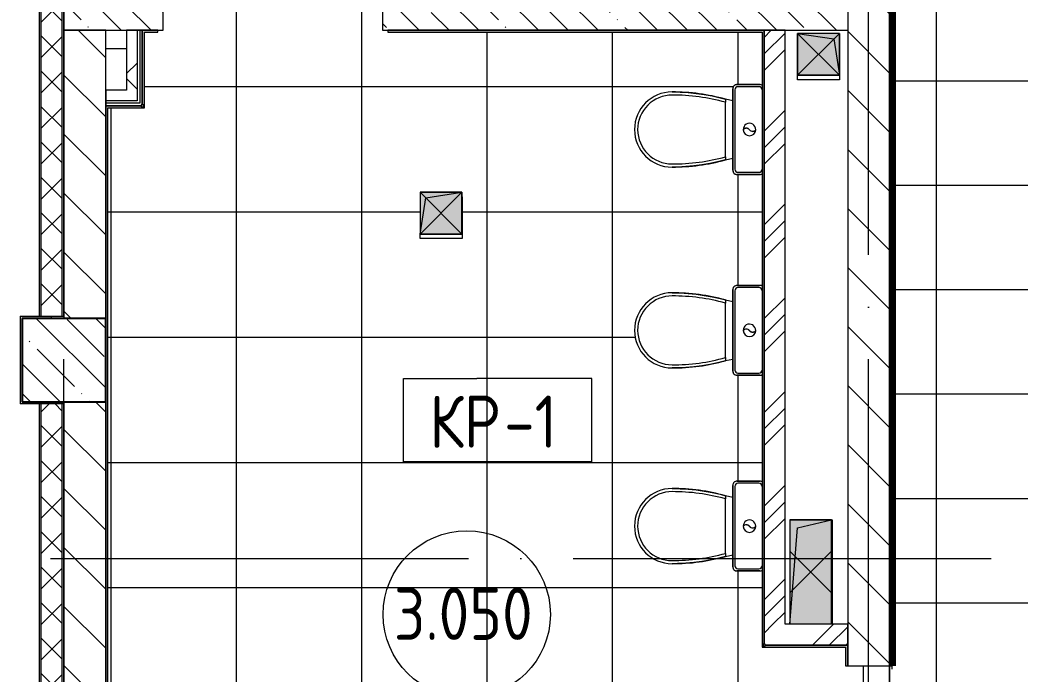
# Model space of a CAD drawing. Header units: millimetres. Extents: x 97 to 215964, y -4577 to 60645.
# Drawn here: x 195088 to 199877, y 39422 to 42554 of the extents above; entities that cross this region are included whole.
import ezdxf

# ---------------------------------------------------------------- set-up
doc = ezdxf.new("R2010")
doc.units = ezdxf.units.MM
doc.linetypes.add('ADSK_Линия сетки', pattern=[2500, 2000, -250, 0, -250])
for name, color, linetype, lineweight in [('A-AREA-____-IDEN', 2, 'Continuous', 20), ('A-DETL-GENF-OTLN', 92, 'Continuous', 9), ('A-FLOR-____-IDEN', 11, 'Continuous', 20), ('A-FLOR-____-OTLN', 192, 'Continuous', 9), ('A-FLOR-____-PATT', 8, 'Continuous', 9), ('A-GENM-____-OTLN', 13, 'Continuous', 9), ('A-WALL-____-MCUT', 113, 'Continuous', 9), ('A-WALL-____-PATT', 111, 'Continuous', 9), ('A-WALL-FNSH-MCUT', 113, 'Continuous', 9), ('I-WALL-____-OTLN', 2, 'Continuous', 9), ('P-SANR-FIXT-OTLN', 6, 'Continuous', 9), ('S-COLS-____-MCUT', 52, 'Continuous', 9), ('S-COLS-____-OTLN', 52, 'Continuous', 9), ('S-GRID-____-OTLN', 1, 'Continuous', 9)]:
    doc.layers.add(name, color=color, linetype=linetype, lineweight=lineweight)
doc.styles.add('GOST Common', font='GOST_Common.ttf', dxfattribs={"width": 0.9, "height": 250})
pattern_1 = [(45, (0, 0), (-224.5064, 224.5064), []), (45, (79.38, 0), (0, 449.0128), []), (45, (-79.38, 0), (0, 449.0128), [])]
pattern_2 = [(135, (0, 0), (-141.42136, -141.42136), [])]
pattern_3 = [(135, (58797.89, 0), (-84.85281, -84.85281), []), (225, (58797.89, 0), (84.85281, -84.85281), [])]

# ---------------------------------------------------------------- blocks, each defined once
blk = doc.blocks.new('BSC_Колонна _Прямоугольная - 400x400-V104-О_АИ_ПП_8_400_Целиком')
at = {"layer": 'S-COLS-____-OTLN', "lineweight": 5}
h = blk.add_hatch(dxfattribs=at)
h.set_pattern_fill('FP_115', color=256, style=0, pattern_type=2)
h.set_pattern_definition([(135, (-136499.98, -40925), (-142.56192, -142.56192), []), (135, (-136357.42, -40925), (-142.56192, -142.56192), [252.016, -50.403, 3.353, -47.05])])
h.paths.add_polyline_path([(-200, -200), (200, -200), (200, 200), (-200, 200)])
at = {"layer": 'S-COLS-____-MCUT', "color": 130, "lineweight": 25}
for p, q in [((200, 200), (-200, 200)), ((-200, 200), (-200, -200)), ((200, -200), (200, 200)), ((-200, -200), (200, -200))]:
    blk.add_line(p, q, dxfattribs=at)
blk = doc.blocks.new('0083_СОШ675_АР_R22_rvt-1-О_АИ_ПП_8_400_Целиком')
at = {"layer": 'A-WALL-____-PATT', "lineweight": 5}
h = blk.add_hatch(dxfattribs=at)
h.set_pattern_fill('FP_10', color=10, style=0, pattern_type=2)
h.set_pattern_definition(pattern_2)
h.paths.add_polyline_path([(140250, 37555.2), (140450, 37555.2), (140450, 38360), (140250, 38360), (140250, 38229.1)])
h.paths.add_polyline_path([(140450, 39460), (140450, 44435), (140250, 44435), (140250, 39460), (140346.9, 39460)])
h.paths.add_polyline_path([(140250, 45105), (140450, 45105), (140450, 45325), (140250, 45325)])
h = blk.add_hatch(dxfattribs=at)
h.set_pattern_fill('FP_8', color=10, style=0, pattern_type=2)
h.set_pattern_definition([(135, (0, 0), (-142.5612, -142.5612), []), (135, (142.56, 0), (-142.5612, -142.5612), [252.016, -50.403, 3.353, -47.05])])
h.paths.add_polyline_path([(140032.4, 42505), (140252, 42505), (140252, 42705), (138025, 42705), (138025, 42505), (139718, 42505)])
h.paths.add_polyline_path([(136573.6, 42505), (136975, 42505), (136975, 42705), (136500, 42705), (136500, 42505)])
h = blk.add_hatch(dxfattribs=at)
h.set_pattern_fill('FP_10', color=10, style=0, pattern_type=2)
h.set_pattern_definition(pattern_2)
h.paths.add_polyline_path([(136700, 37755.2), (136700, 40725), (136500, 40725), (136500, 37755.2), (136573.6, 37755.2)])
h.paths.add_polyline_path([(136700, 41125), (136700, 41125), (136700, 42505), (136500, 42505), (136500, 41125)])
h = blk.add_hatch(dxfattribs=at)
h.set_pattern_fill('FP_17', color=252, style=0, pattern_type=2)
h.set_pattern_definition([(45, (0, 0), (-141.42136, 141.42136), []), (135, (0, 0), (-141.42136, -141.42136), [])])
h.paths.add_polyline_path([(136850, 42167.5), (136850, 42505), (136800, 42505), (136800, 42167.5)])
h = blk.add_hatch(dxfattribs=at)
h.set_pattern_fill('FP_11', color=10, style=0, pattern_type=2)
h.set_pattern_definition(pattern_1)
h.paths.add_polyline_path([(139850, 39660), (139950, 39660), (139950, 42505), (139850, 42505), (139850, 39694.6)])
h = blk.add_hatch(dxfattribs=at)
h.set_pattern_fill('FP_11', color=10, style=0, pattern_type=2)
h.set_pattern_definition(pattern_1)
h.paths.add_polyline_path([(140250, 39560), (140250, 39660), (139850, 39660), (139850, 39565), (139855, 39565), (139855, 39560)])
at = {"layer": 'A-FLOR-____-OTLN', "color": 90}
for p, q in [((136700, 42417.5), (136800, 42417.5)), ((140010, 42267.5), (140010, 42289.9)), ((140210, 42289.9), (140210, 42267.5)), ((140210, 42267.5), (140010, 42267.5)), ((140172.7, 40160), (140175, 40160)), ((140175, 40160), (140175, 39660))]:
    blk.add_line(p, q, dxfattribs=at)
at = {"layer": 'A-WALL-____-MCUT', "color": 50, "lineweight": 13}
for p, q in [((140450, 39460), (140450, 44435)), ((140250, 44295), (140250, 39460)), ((136500, 42705), (136500, 42505)), ((136975, 42505), (136975, 42705)), ((138025, 42705), (138025, 42505)), ((140252, 42505), (140252, 42705)), ((136500, 42505), (136500, 41125)), ((136700, 42505), (136500, 42505)), ((136500, 42505), (136975, 42505)), ((136700, 41125), (136700, 42505)), ((136850, 42505), (136800, 42505)), ((136800, 42505), (136800, 42217.5)), ((136850, 42505), (136850, 42167.5)), ((138025, 42505), (140252, 42505)), ((139950, 42505), (139850, 42505)), ((139850, 42505), (139850, 39660)), ((139950, 39660), (139950, 42505)), ((136800, 42217.5), (136700, 42217.5)), ((136700, 42217.5), (136700, 42167.5)), ((136800, 42167.5), (136700, 42167.5)), ((136850, 42167.5), (136800, 42167.5)), ((136500, 40725), (136500, 37755.2)), ((136700, 38162.9), (136700, 40725)), ((139850, 39660), (139850, 39565)), ((140250, 39660), (139950, 39660)), ((140250, 39560), (140250, 39660)), ((139855, 39560), (140250, 39560)), ((140250, 39460), (140450, 39460))]:
    blk.add_line(p, q, dxfattribs=at)
at = {"layer": 'A-WALL-____-MCUT', "color": 10, "lineweight": 5}
for p, q in [((136862.5, 42505), (136862.5, 42155)), ((136800, 42155), (136700, 42155)), ((136850, 42155), (136800, 42155)), ((136862.5, 42155), (136850, 42155))]:
    blk.add_line(p, q, dxfattribs=at)
at = {"layer": 'A-WALL-FNSH-MCUT', "color": 90}
for p, q in [((136862.5, 42505), (136850, 42505)), ((136875, 42505), (136862.5, 42505)), ((136875, 42147.5), (136875, 42505)), ((136700, 42167.5), (136700, 42155)), ((136700, 42155), (136700, 42142.5)), ((136700, 42142.5), (136800, 42142.5)), ((136800, 42142.5), (136850, 42142.5)), ((136850, 42142.5), (136862.5, 42142.5)), ((136862.5, 42142.5), (136870, 42142.5))]:
    blk.add_line(p, q, dxfattribs=at)
at = {"layer": 'S-COLS-____-OTLN', "color": 90, "lineweight": 9}
blk.add_blockref('BSC_Колонна _Прямоугольная - 400x400-V104-О_АИ_ПП_8_400_Целиком', (136500, 40925), dxfattribs=at)
blk = doc.blocks.new('MiraCad_GMd_-Ut_TaskBox_FormHorizon - MiraCad_GMd_-Ut_TaskBox_FormHorizon-3363197-О_АИ_ПП_8_400_Целиком')
at = {"layer": 'A-DETL-GENF-OTLN', "lineweight": 18}
for points in [[(-100, -250), (-62.2, 212.2), (100, 250), (-100, 250), (-100, -215.3)], [(100, -250), (100, 250), (-100, 250), (-100, -250)]]:
    blk.add_hatch(color=256, dxfattribs=at).paths.add_polyline_path(points)
at = {"layer": 'A-DETL-GENF-OTLN', "color": 7}
for p, q in [((-100, 250), (-100, -250)), ((-100, 250), (100, 250)), ((-100, 250), (-100, -250)), ((100, 250), (-100, 250)), ((-62.2, 212.2), (100, 250)), ((-62.2, 212.2), (100, 250)), ((100, 250), (100, -250)), ((-100, -250), (-62.2, 212.2)), ((-100, -250), (-62.2, 212.2))]:
    blk.add_line(p, q, dxfattribs=at)
at = {"layer": 'A-GENM-____-OTLN', "color": 170, "lineweight": 18}
for p, q in [((100, 250), (-100, 250)), ((-100, 250), (-100, -250)), ((100, -250), (100, 250)), ((100, 100), (-100, -100)), ((-100, 100), (100, -100))]:
    blk.add_line(p, q, dxfattribs=at)
blk = doc.blocks.new('MiraCad_GMd_-Ut_TaskBox_FormHorizon - MiraCad_GMd_-Ut_TaskBox_FormHorizon-3361208-О_АИ_ПП_8_400_Целиком')
at = {"layer": 'A-DETL-GENF-OTLN', "lineweight": 18}
for points in [[(-100, -100), (-73.2, 73.2), (100, 100), (-100, 100)], [(-100, -100), (100, -100), (100, 100), (-100, 100)]]:
    blk.add_hatch(color=256, dxfattribs=at).paths.add_polyline_path(points)
at = {"layer": 'A-DETL-GENF-OTLN', "color": 7}
for p, q in [((-100, 100), (-100, -100)), ((-100, 100), (100, 100)), ((-100, 100), (-100, -100)), ((100, 100), (-100, 100)), ((-73.2, 73.2), (100, 100)), ((-73.2, 73.2), (100, 100)), ((100, 100), (100, -100)), ((-100, -100), (-73.2, 73.2)), ((-100, -100), (-73.2, 73.2)), ((100, -100), (-100, -100))]:
    blk.add_line(p, q, dxfattribs=at)
at = {"layer": 'A-GENM-____-OTLN', "color": 170, "lineweight": 18}
for p, q in [((100, 100), (-100, -100)), ((-100, 100), (100, -100)), ((100, 100), (-100, 100)), ((-100, 100), (-100, -100)), ((100, -100), (100, 100)), ((-100, -100), (100, -100))]:
    blk.add_line(p, q, dxfattribs=at)
blk = doc.blocks.new('MiraCad_GMd_-Ut_TaskBox_FormHorizon - MiraCad_GMd_-Ut_TaskBox_FormHorizon-3363146-О_АИ_ПП_8_400_Целиком')
at = {"layer": 'A-DETL-GENF-OTLN', "lineweight": 18}
for points in [[(100, -100), (100, 100), (-100, 100), (73.2, 73.2)], [(-100, -100), (100, -100), (100, 100), (-100, 100)]]:
    blk.add_hatch(color=256, dxfattribs=at).paths.add_polyline_path(points)
at = {"layer": 'A-DETL-GENF-OTLN', "color": 7}
for p, q in [((-100, 100), (73.2, 73.2)), ((100, 100), (-100, 100)), ((-100, -100), (-100, 100)), ((100, 100), (-100, 100)), ((-100, 100), (73.2, 73.2)), ((100, 100), (100, -100)), ((100, -100), (100, 100)), ((73.2, 73.2), (100, -100)), ((73.2, 73.2), (100, -100)), ((100, -100), (-100, -100))]:
    blk.add_line(p, q, dxfattribs=at)
at = {"layer": 'A-GENM-____-OTLN', "color": 170, "lineweight": 18}
for p, q in [((100, -100), (-100, 100)), ((100, 100), (-100, -100)), ((100, 100), (-100, 100)), ((-100, 100), (-100, -100)), ((100, -100), (100, 100)), ((-100, -100), (100, -100))]:
    blk.add_line(p, q, dxfattribs=at)
blk = doc.blocks.new('ВК_Унитаз_ГОСТ 30493-96_R20 - С косым выпуском-V177-О_АИ_ПП_8_400_Целиком')
at = {"layer": 'P-SANR-FIXT-OTLN', "color": 170, "lineweight": 18}
for p, q in [((130, 215), (20, 215)), ((20, 215), (130, 215)), ((125, 205), (25, 205)), ((150, 195), (150, 191.1)), ((150, -195), (150, 195)), ((150, 195), (150, -195)), ((140, -190), (140, 190)), ((185, 145), (150, 137.4)), ((185, 130.7), (185, 145.7)), ((185, 130.7), (185, -130.7)), ((150, -137.4), (185, -145)), ((185, -145.7), (185, -130.7)), ((20, -215), (130, -215)), ((130, -215), (20, -215)), ((25, -205), (125, -205))]:
    blk.add_line(p, q, dxfattribs=at)
at = {"layer": 'P-SANR-FIXT-OTLN', "color": 170, "lineweight": 18, "flags": 128}
for points in [[(185, 145.7), (222.5, 155.2), (260.3, 163.1), (298.4, 169.6), (336.7, 174.5), (375.2, 177.8), (413.8, 179.6), (440, 180)], [(440, -180), (401.4, -179.2), (362.8, -176.9), (324.4, -173.1), (286.1, -167.7), (248.1, -160.7), (210.4, -152.3), (185, -145.7)]]:
    blk.add_lwpolyline(points, dxfattribs=at)
at = {"layer": 'P-SANR-FIXT-OTLN', "color": 170, "lineweight": 18}
for centre, radius, start, end in [((20, 195), 20, 90, 121.8198), ((20, 195), 20, 90, 120), ((20, 195), 20, 110, 119.9882), ((25, 190), 15, 90, 180), ((20, 195), 20, 90, 100), ((125, 190), 15, 0, 90), ((130, 195), 20, 360, 90), ((130, 195), 20, 80, 90), ((130, 195), 20, 0, 90), ((130, 195), 20, 50, 70), ((130, 195), 20, 20, 40), ((130, 195), 20, 360, 10), ((440, -786), 966, 90, 105.3062), ((440, -786), 966, 90, 105.3062), ((440, -801), 966, 90, 105.3062), ((440, 0), 180, 0, 90), ((440, 0), 180, 270, 90), ((440, 0), 165, 0, 90), ((55, -10.9), 19.1, 37.7116, 141.5159), ((70, 0.1), 30, 178.194, 1.3536), ((70, -0.1), 30, 2.9611, 176.4965), ((55, -10), 19, 37.7541, 141.885), ((85, 13.3), 19.1, 217.7541, 321.5226), ((85, 12.4), 18.9, 217.7116, 322.1574), ((440, 0), 180, 270, 360), ((440, 0), 165, 270, 0), ((440, 801), 966, 254.6938, 270), ((25, -190), 15, 180, 270), ((125, -190), 15, 270, 0), ((440, 786), 966, 254.6938, 270), ((440, 786), 966, 254.6938, 270), ((20, -195), 20, 238.1802, 270), ((20, -195), 20, 240, 270), ((20, -195), 20, 240.0158, 250), ((20, -195), 20, 260, 270), ((130, -195), 20, 270, 0), ((130, -195), 20, 270, 0), ((130, -195), 20, 270, 280), ((130, -195), 20, 290, 310), ((130, -195), 20, 320, 340), ((130, -195), 20, 350, 0)]:
    blk.add_arc(centre, radius, start, end, dxfattribs=at)
blk = doc.blocks.new('ВК_Унитаз_ГОСТ 30493-96_R20 - С косым выпуском-V179-О_АИ_ПП_8_400_Целиком')
at = {"layer": 'P-SANR-FIXT-OTLN', "color": 170, "lineweight": 18}
for p, q in [((130, 215), (20, 215)), ((20, 215), (130, 215)), ((125, 205), (25, 205)), ((150, 195), (150, 190.8)), ((150, -195), (150, 195)), ((150, 195), (150, -195)), ((140, -190), (140, 190)), ((185, 145), (150, 137.4)), ((185, 130.7), (185, 145.7)), ((185, 130.7), (185, -130.7)), ((150, -137.4), (185, -145)), ((185, -145.7), (185, -130.7)), ((20, -215), (130, -215)), ((130, -215), (20, -215)), ((25, -205), (125, -205))]:
    blk.add_line(p, q, dxfattribs=at)
at = {"layer": 'P-SANR-FIXT-OTLN', "color": 170, "lineweight": 18, "flags": 128}
for points in [[(185, 145.7), (222.5, 155.2), (260.3, 163.1), (298.4, 169.6), (336.7, 174.5), (375.2, 177.8), (413.8, 179.6), (440, 180)], [(440, -180), (401.4, -179.2), (362.8, -176.9), (324.4, -173.1), (286.1, -167.7), (248.1, -160.7), (210.4, -152.3), (185, -145.7)]]:
    blk.add_lwpolyline(points, dxfattribs=at)
at = {"layer": 'P-SANR-FIXT-OTLN', "color": 170, "lineweight": 18}
for centre, radius, start, end in [((20, 195), 20, 90, 121.8198), ((20, 195), 20, 90, 120), ((20, 195), 20, 110, 119.9882), ((25, 190), 15, 90, 180), ((20, 195), 20, 90, 100), ((125, 190), 15, 0, 90), ((130, 195), 20, 360, 90), ((130, 195), 20, 80, 90), ((130, 195), 20, 0, 90), ((130, 195), 20, 50, 70), ((130, 195), 20, 20, 40), ((130, 195), 20, 360, 10), ((440, -786), 966, 90, 105.3062), ((440, -786), 966, 90, 105.3062), ((440, -801), 966, 90, 105.3062), ((440, 0), 180, 0, 90), ((440, 0), 180, 270, 90), ((440, 0), 165, 0, 90), ((55, -10.9), 19.1, 37.7116, 141.5159), ((70, 0.1), 30, 178.194, 1.3536), ((70, -0.1), 30, 2.9611, 176.4965), ((55, -10), 19, 37.7541, 141.885), ((85, 13.3), 19.1, 217.7541, 321.5226), ((85, 12.4), 18.9, 217.7116, 322.1574), ((440, 0), 180, 270, 360), ((440, 0), 165, 270, 0), ((440, 801), 966, 254.6938, 270), ((25, -190), 15, 180, 270), ((125, -190), 15, 270, 0), ((440, 786), 966, 254.6938, 270), ((440, 786), 966, 254.6938, 270), ((20, -195), 20, 238.1802, 270), ((20, -195), 20, 240, 270), ((20, -195), 20, 240.0158, 250), ((20, -195), 20, 260, 270), ((130, -195), 20, 270, 0), ((130, -195), 20, 270, 0), ((130, -195), 20, 270, 280), ((130, -195), 20, 290, 310), ((130, -195), 20, 320, 340), ((130, -195), 20, 350, 0)]:
    blk.add_arc(centre, radius, start, end, dxfattribs=at)
blk = doc.blocks.new('0083_СОШ675_ВК_R22_rvt-1-О_АИ_ПП_8_400_Целиком')
at = {"layer": 'A-GENM-____-OTLN', "color": 170, "lineweight": 18}
for name, p in [('MiraCad_GMd_-Ut_TaskBox_FormHorizon - MiraCad_GMd_-Ut_TaskBox_FormHorizon-3363146-О_АИ_ПП_8_400_Целиком', (140110, 42389.9)), ('MiraCad_GMd_-Ut_TaskBox_FormHorizon - MiraCad_GMd_-Ut_TaskBox_FormHorizon-3361208-О_АИ_ПП_8_400_Целиком', (138304.5, 41628.7))]:
    blk.add_blockref(name, p, dxfattribs=at)
at = {"layer": 'A-GENM-____-OTLN', "color": 170, "lineweight": 18, "rotation": 359.9955432295187}
blk.add_blockref('MiraCad_GMd_-Ut_TaskBox_FormHorizon - MiraCad_GMd_-Ut_TaskBox_FormHorizon-3363197-О_АИ_ПП_8_400_Целиком', (140072.7, 39910), dxfattribs=at)
at = {"layer": 'P-SANR-FIXT-OTLN', "color": 170, "lineweight": 18, "rotation": 180}
for name, p in [('ВК_Унитаз_ГОСТ 30493-96_R20 - С косым выпуском-V179-О_АИ_ПП_8_400_Целиком', (139850, 42029.4)), ('ВК_Унитаз_ГОСТ 30493-96_R20 - С косым выпуском-V179-О_АИ_ПП_8_400_Целиком', (139850, 41067.5)), ('ВК_Унитаз_ГОСТ 30493-96_R20 - С косым выпуском-V177-О_АИ_ПП_8_400_Целиком', (139850, 40130))]:
    blk.add_blockref(name, p, dxfattribs=at)
blk = doc.blocks.new('BSC_Колонна _Прямоугольная - ПР-1_Профиль торцевой для плитки-3497357-О_АИ_ПП_8_400_Целиком')
at = {"layer": 'S-COLS-____-MCUT'}
for p, q in [((5, 5), (-5, 5)), ((-5, 5), (-5, -5)), ((5, -5), (5, 5)), ((-5, -5), (5, -5))]:
    blk.add_line(p, q, dxfattribs=at)
blk = doc.blocks.new('ADSK_Марка_Перекрытие - Типоразмер_ADSK_Марка-158127-О_АИ_ПП_8_400_Целиком')
at = {"layer": 'A-FLOR-____-IDEN'}
for p, q in [((-4.5, 4), (-1, 4)), ((-4.5, 0), (-4.5, 4)), ((4.5, 4), (-1, 4)), ((4.5, 0), (4.5, 4)), ((4.5, 0), (-4.5, 0)), ((-4.5, 0), (4, 0))]:
    blk.add_line(p, q, dxfattribs=at)
blk = doc.blocks.new('ADSK_Марка_Помещение_ОдноЗначение - Номер-159740-О_АИ_ПП_8_400_Целиком')
at = {"layer": 'A-AREA-____-IDEN'}
blk.add_circle((0, 0), 4, dxfattribs=at)

msp = doc.modelspace()

# ---------------------------------------------------------------- hatches: boundary and pattern name
at = {"layer": 'A-FLOR-____-PATT'}
h = msp.add_hatch(dxfattribs=at)
h.set_pattern_fill('FP_206', color=256, style=0, pattern_type=2)
h.set_pattern_definition([(270, (201472.87, 27262.5), (500, 3e-14), []), (0, (201472.87, 27262.5), (0, 500), [])])
h.paths.add_polyline_path([(197924.802038, 37392.628452), (197923.387824, 37392.628452), (197924.667312, 37391.10716)])
h.paths.add_polyline_path([(197788.192734, 37236.941352), (197788.011005, 37237.629401), (197788.011005, 37236.947612)])
h.paths.add_polyline_path([(197767.887824, 37235.622618), (197772.974177, 37236.445886), (197767.024761, 37236.184575)])
h.paths.add_polyline_path([(197611.611796, 37385.366863), (197611.387824, 37392.628452), (197610.973611, 37392.628452), (197611.193323, 37390.128452)])
h.paths.add_polyline_path([(199410.387824, 13382.982684), (199410.387824, 13381.56847), (199412.887824, 13382.761283)])
h.paths.add_polyline_path([(199566.074924, 13246.37338), (199565.386875, 13246.191651), (199565.918382, 13241.828751)])
h.paths.add_polyline_path([(199417.649412, 13069.792442), (199420.195401, 13069.193404), (199415.100951, 13069.56847)])
h.paths.add_polyline_path([(200402.52062, 12800), (203832.865903, 12800.657374), (203832.865903, 18345), (203847.865903, 18345), (203847.865903, 20845), (203832.865903, 20845), (203832.865903, 27299.999414), (203847.865903, 27299.999414), (203847.700658, 29799.999414), (203832.865903, 29799.999414), (203832.865903, 36649.999414), (203847.865903, 36649.999414), (203847.865903, 39149.999414), (203832.865903, 39149.999414), (203832.865903, 42694.998706), (203847.865903, 42694.998706), (203847.865903, 43944.998706), (203832.865903, 43944.998706), (203832.865903, 45324.968424), (199262.887824, 45324.968424), (199262.887824, 39459.99902), (199247.865903, 39459.99902), (199247.887824, 38359.99902), (199262.887824, 38359.99902), (199262.887824, 37555.15091), (199257.887824, 37555.15091), (199257.887824, 37545.151496), (199247.887824, 37545.151496), (199247.865903, 37540.151496), (198019.022324, 37540.151496), (198019.022324, 37535.151496), (197925.387824, 37535.151496), (197924.762891, 37382.820875), (197918.31036, 37348.891829), (197916.481042, 37342.038512), (197911.046857, 37328.878452), (197903.767744, 37314.878452), (197895.349741, 37300.680243), (197890.198852, 37294.711504), (197884.02089, 37286.885628), (197876.471608, 37279.64838), (197869.791653, 37273.155406), (197860.792223, 37266.447853), (197853.6891, 37261.142265), (197843.584632, 37255.440693), (197833.330333, 37249.835547), (197823.933711, 37245.623996), (197823.117216, 37246.310615), (197798.072595, 37238.660313), (197777.949415, 37236.03967), (197757.717507, 37236.044177), (197734.74592, 37239.269516), (197712.398771, 37245.409992), (197697.092052, 37252.610278), (197673.981369, 37266.522558), (197665.983996, 37274.081281), (197645.576797, 37293.809186), (197639.398835, 37303.564741), (197626.901043, 37324.254361), (197614.544651, 37362.443681), (197611.727947, 37378.612398), (197610.387824, 37508.454365), (197610.387824, 37535.151496), (197516.753324, 37535.151496), (197516.753324, 37540.151496), (195512.887824, 37540.151496), (195512.887824, 33539.968424), (199247.887824, 33539.968424), (199247.887824, 33534.968424), (199257.887824, 33534.968424), (199257.887824, 33524.968424), (199262.887824, 33524.967838), (199262.887824, 32015.000398), (199047.865903, 32015.000398), (199047.887824, 30515.000398), (199262.887824, 30513.97172), (199262.887824, 28124.296143), (199257.887824, 28124.296143), (199257.887824, 28114.296143), (199247.887824, 28114.296143), (199247.865903, 28109.296143), (195687.865903, 28109.296143), (195687.865903, 27787.500586), (195682.865903, 27787.500586), (195682.865903, 27777.500586), (195672.865903, 27777.500586), (195672.399768, 27772.500586), (195562.888824, 27772.500586), (195562.888824, 27787.5), (195497.866903, 27787.5), (195497.887824, 25674.999986), (195512.888824, 25674.999986), (195512.888824, 25640.000161), (199257.887824, 25640.000161), (199257.887824, 25625.000161), (199262.887824, 25624.986828), (199262.887824, 24992.999575), (199247.865903, 24992.999575), (199247.887824, 23892.999575), (199262.887824, 23892.999575), (199262.887824, 23215.119334), (199247.865903, 23215.119334), (199247.865903, 23154.166194), (199047.865903, 23154.166194), (199047.865903, 22229.166194), (199247.865903, 22229.166194), (199247.887824, 22115.119334), (199262.887824, 22115.119334), (199262.887824, 21113.999393), (199247.865903, 21113.999393), (199247.887824, 20013.999393), (199262.887824, 20013.999393), (199262.887824, 18423.996862), (199247.865903, 18423.996862), (199247.887824, 17323.996862), (199262.887824, 17323.996862), (199262.887824, 13477.20297), (199267.887824, 13477.20297), (199267.887824, 13383.56847), (199420.195401, 13382.943537), (199454.124447, 13376.491006), (199460.977764, 13374.661688), (199474.137824, 13369.227503), (199488.137824, 13361.948389), (199502.336033, 13353.530387), (199508.304772, 13348.379498), (199516.130648, 13342.201536), (199523.367896, 13334.652254), (199529.86087, 13327.972298), (199536.568423, 13318.972869), (199541.874011, 13311.869746), (199547.575582, 13301.765278), (199553.180729, 13291.510979), (199557.39228, 13282.114357), (199556.435004, 13282.114357), (199564.355962, 13256.253241), (199566.972099, 13236.238787), (199566.972099, 13215.898153), (199563.919042, 13193.695589), (199557.606284, 13170.579417), (199550.405998, 13155.272698), (199536.493717, 13132.162015), (199528.934995, 13124.164642), (199509.207089, 13103.757443), (199499.451535, 13097.579481), (199478.761915, 13085.081689), (199440.572595, 13072.725297), (199424.403878, 13069.908593), (199410.387824, 13068.56847), (199267.887824, 13068.56847), (199267.887824, 12974.93397), (199262.887824, 12974.93397), (199262.887824, 12800)])
h.paths.add_polyline_path([(199450.806364, 13111.353879), (199471.632785, 13120.555472), (199480.003322, 13126.396256), (199477.961369, 13126.223599), (199451.866281, 13111.941688)])
h.paths.add_polyline_path([(199381.420424, 13109.302634), (199378.950723, 13110.802007), (199381.182491, 13109.378018)])
h.paths.add_polyline_path([(199449.969864, 13111.941688), (199477.480571, 13124.725245), (199458.332911, 13114.340559), (199450.634186, 13112.133905)])
h.paths.add_polyline_path([(199326.267244, 13139.447889), (199322.442737, 13144.818223), (199324.836966, 13141.311863)])
h.paths.add_polyline_path([(199316.241162, 13153.470636), (199319.894284, 13147.753292), (199316.672604, 13152.828382)])
h.paths.add_polyline_path([(199304.159371, 13173.403647), (199303.022228, 13177.075399), (199304.061877, 13173.642867)])
h.paths.add_polyline_path([(199524.462517, 13180.387444), (199528.606115, 13193.187148), (199525.246971, 13182.864978), (199524.537222, 13180.623383)])
h.paths.add_polyline_path([(199561.991207, 13187.86265), (199564.321966, 13195.883699), (199563.045551, 13192.671369), (199562.617292, 13190.718139)])
h.paths.add_polyline_path([(199560.245341, 13181.557037), (199561.991207, 13187.86265), (199560.570982, 13185.59508)])
h.paths.add_polyline_path([(199430.519365, 13195.574533), (199428.95827, 13195.574533), (199430.314162, 13195.52916)])
h.paths.add_polyline_path([(199412.887824, 13190.503663), (199430.519365, 13193.999847), (199416.47194, 13191.247251)])
h.paths.add_polyline_path([(199383.449713, 13205.62177), (199382.75014, 13208.66847), (199382.75014, 13207.11843)])
h.paths.add_polyline_path([(199442.325936, 13246.51517), (199443.025508, 13243.46847), (199443.025508, 13245.01851)])
h.paths.add_polyline_path([(199444.75148, 13244.46496), (199431.284315, 13256.42956), (199439.093423, 13249.837312), (199443.887824, 13245.194974)])
h.paths.add_polyline_path([(199437.923755, 13201.032539), (199446.158209, 13212.921963), (199448.201287, 13224.1522), (199447.481747, 13234.275465), (199447.481747, 13229.833749), (199447.01629, 13218.167755), (199443.887824, 13210.020574), (199437.967351, 13201.11595)])
h.paths.add_polyline_path([(199531.144628, 13201.745631), (199533.665905, 13212.989197), (199531.213738, 13202.061308)])
h.paths.add_polyline_path([(199387.105114, 13249.675605), (199396.817379, 13256.562407), (199393.707276, 13255.253673), (199387.296508, 13249.837312)])
h.paths.add_polyline_path([(199381.024168, 13207.67198), (199378.087824, 13226.06847), (199379.791835, 13238.206915), (199381.887824, 13242.116366), (199378.403928, 13234.686091), (199377.574361, 13227.98474), (199378.293901, 13217.861476), (199380.75716, 13208.66847)])
h.paths.add_polyline_path([(199566.711214, 13225.02036), (199567.199526, 13227.267866), (199566.57039, 13231.154823), (199566.57039, 13225.199617)])
h.paths.add_polyline_path([(199412.887824, 13261.633277), (199395.256284, 13258.137094), (199409.303709, 13260.889689)])
h.paths.add_polyline_path([(199430.688771, 13256.855398), (199418.372039, 13260.896054), (199422.467351, 13260.06226), (199430.590381, 13256.888188)])
h.paths.add_polyline_path([(199528.739274, 13258.330232), (199525.461267, 13269.363967), (199528.154288, 13259.965212), (199528.606115, 13258.702398)])
h.paths.add_polyline_path([(199501.481597, 13309.045593), (199500.938682, 13310.825077), (199500.517879, 13310.825077)])
h.paths.add_polyline_path([(199311.756937, 13292.034135), (199314.820301, 13295.283593), (199312.347152, 13292.823258)])
h.paths.add_polyline_path([(199340.009979, 13321.796052), (199361.195154, 13332.698369), (199373.449204, 13340.195252), (199354.142864, 13331.581468), (199345.772326, 13325.740684), (199340.954564, 13322.442671)])
h.paths.add_polyline_path([(199342.353594, 13323.150509), (199356.458804, 13332.156582), (199371.840592, 13339.047949), (199371.840592, 13338.174885), (199343.123656, 13323.542876)])
h.paths.add_polyline_path([(199480.003322, 13326.513911), (199462.801865, 13335.934066), (199472.478543, 13330.451214), (199478.541386, 13326.885001)])
h.paths.add_polyline_path([(199467.190833, 13333.996392), (199466.695959, 13335.239104), (199466.751657, 13334.283196)])
h.paths.add_polyline_path([(199451.731204, 13340.497378), (199449.72818, 13340.421172), (199450.634186, 13340.732142)])
h.paths.add_polyline_path([(199436.330641, 13343.923467), (199436.330641, 13344.504488), (199433.573646, 13344.394384)])
h.paths.add_polyline_path([(199427.652442, 13345.405773), (199427.435108, 13346.06847), (199424.291558, 13345.96593)])
h.paths.add_polyline_path([(195497.865903, 36525), (195497.887824, 36525), (195497.865903, 36925)])
h.paths.add_polyline_path([(197727.414434, 37240.911966), (197729.682004, 37241.025069), (197727.414434, 37242.445294), (197724.123516, 37242.426986), (197727.226166, 37240.998637)])
h.paths.add_polyline_path([(197800.149586, 37274.277002), (197811.183321, 37277.555008), (197801.784566, 37274.861988)])
h.paths.add_polyline_path([(197701.922159, 37288.997564), (197698.672701, 37292.060928), (197701.133036, 37289.58778)])
h.paths.add_polyline_path([(197672.160243, 37317.250606), (197661.257926, 37338.435781), (197653.761042, 37350.689832), (197662.374827, 37331.383491), (197668.215611, 37323.012953), (197671.513624, 37318.195192)])
h.paths.add_polyline_path([(197670.805785, 37319.594221), (197661.799712, 37333.699432), (197654.908345, 37349.081219), (197655.781409, 37349.081219), (197670.413419, 37320.364283)])
h.paths.add_polyline_path([(197868.333266, 37323.012953), (197877.753421, 37340.214411), (197872.270568, 37330.537733), (197868.704355, 37324.47489)])
h.paths.add_polyline_path([(197875.815746, 37335.825443), (197877.058458, 37336.320317), (197876.10255, 37336.264618)])
h.paths.add_polyline_path([(197882.316732, 37351.285072), (197882.240526, 37353.288096), (197882.551496, 37352.38209)])
h.paths.add_polyline_path([(197788.334524, 37360.69034), (197785.287824, 37359.990768), (197788.116333, 37360.588353)])
h.paths.add_polyline_path([(197786.284315, 37358.264796), (197798.248914, 37371.731961), (197791.656666, 37363.922853), (197787.743206, 37359.990768)])
h.paths.add_polyline_path([(197744.280689, 37364.345741), (197737.359906, 37374.184824), (197738.702621, 37370.947903), (197744.118982, 37364.537136)])
h.paths.add_polyline_path([(197767.887824, 37354.745144), (197777.658923, 37355.953629), (197771.653103, 37355.534529), (197759.987109, 37355.999985), (197751.839928, 37359.128452), (197759.270203, 37355.644556), (197765.971555, 37354.814989), (197767.073775, 37354.774815)])
h.paths.add_polyline_path([(197803.452631, 37390.128452), (197802.697279, 37390.163738), (197802.709043, 37393.712567)])
h.paths.add_polyline_path([(197798.381761, 37407.759992), (197798.381761, 37406.198897), (197798.432959, 37407.528452)])
h.paths.add_polyline_path([(197798.674752, 37372.327505), (197802.715408, 37384.644237), (197802.955413, 37393.827267), (197799.956448, 37407.759992), (197802.685246, 37393.827267), (197801.881614, 37380.548925), (197798.808374, 37372.728452)])
h.paths.add_polyline_path([(197747.441124, 37419.566563), (197750.487824, 37420.266136), (197748.617667, 37420.116506)])
h.paths.add_polyline_path([(197882.602415, 37428.046992), (197873.400822, 37448.873412), (197867.560038, 37457.24395), (197867.732696, 37455.201996), (197882.014606, 37429.106908)])
h.paths.add_polyline_path([(197792.923755, 37415.164383), (197781.034332, 37423.398836), (197769.804094, 37425.441915), (197759.68083, 37424.722375), (197764.122545, 37424.722375), (197775.788539, 37424.256918), (197783.93572, 37421.128452), (197792.840344, 37415.207978)])
h.paths.add_polyline_path([(197651.121988, 37421.595852), (197652.621361, 37424.065553), (197651.197372, 37421.833785)])
h.paths.add_polyline_path([(197882.014606, 37427.210491), (197869.231049, 37454.721199), (197879.615736, 37435.573539), (197881.77257, 37428.046992)])
h.paths.add_polyline_path([(197681.267244, 37476.749032), (197686.637577, 37480.573539), (197683.131217, 37478.179309)])
h.paths.add_polyline_path([(197695.28999, 37486.775114), (197689.572646, 37483.121992), (197694.647736, 37486.343672)])
h.paths.add_polyline_path([(197715.223001, 37498.856905), (197718.894753, 37499.994048), (197715.462221, 37498.954399)])
h.paths.add_polyline_path([(197813.568851, 37501.703145), (197802.871404, 37505.394915), (197811.091317, 37502.487599), (197813.332911, 37501.77785)])
h.paths.add_polyline_path([(197792.210663, 37508.385255), (197780.863589, 37510.92016), (197791.894987, 37508.454365)])
h = msp.add_hatch(dxfattribs=at)
h.set_pattern_fill('FP_155', color=256, style=0, pattern_type=2)
h.set_pattern_definition([(0, (197322.9, 39835), (0, 600), []), (90, (197322.9, 39835), (-600, 4e-14), [])])
h.paths.add_polyline_path([(195543.211238, 38189.948827), (195844.015118, 38189.948827), (195844.015118, 38465.128452), (197922.41224, 38465.128452), (197922.41224, 38189.948827), (198040.938957, 38189.948827), (198045.869918, 38193.53138), (198045.849103, 38210.128452), (198040.869918, 38210.128452), (198041.449179, 38245.128452), (198045.798875, 38245.627756), (198040.869918, 38280.269616), (198074.869918, 38280.269616), (198069.890733, 38245.128452), (198124.869918, 38246.128452), (198125.941715, 38435.128452), (198129.309104, 38438.238572), (198132.816808, 38438.442195), (198138.11194, 38436.208387), (198139.798121, 38435.128452), (198140.869918, 38431.128452), (198139.798121, 38430.862865), (198140.869918, 38427.109214), (198141.507157, 38245.128452), (198195.849103, 38245.274746), (198190.869918, 38280.269616), (198224.869918, 38280.269616), (198219.890733, 38245.128452), (198224.869918, 38245.128452), (198224.290657, 38210.128452), (198219.869918, 38210.128452), (198219.869918, 38193.53138), (198225.369918, 38189.948827), (199037.887824, 38189.948827), (199037.887824, 38359.99902), (199247.887824, 38359.99902), (199247.887824, 39459.99902), (199037.887824, 39459.99902), (199037.887824, 39549.999606), (198637.887824, 39549.999606), (198636.918678, 39917.256187), (198633.064205, 39915.659612), (198622.887824, 39914.978128), (198512.388104, 39915.793543), (198506.078336, 39919.04609), (198501.955786, 39923.16864), (198498.964047, 39928.848762), (198498.569308, 39929.801747), (198497.887824, 39939.978128), (198497.887824, 39992.545696), (198427.887824, 39976.319928), (198379.018797, 39965.257372), (198285.997895, 39953.458193), (198201.436308, 39950.827486), (198161.300396, 39956.11148), (198117.887824, 39974.093556), (198080.608604, 40002.698908), (198052.003252, 40039.978128), (198040.030495, 40067.064986), (198033.510063, 40087.272986), (198028.341906, 40133.427223), (198034.021175, 40176.565556), (198040.130928, 40192.89127), (198052.314803, 40220.38415), (198080.608604, 40257.257349), (198117.887824, 40285.862701), (198165.182682, 40304.35589), (198207.887824, 40309.978128), (198293.793681, 40306.150735), (198388.07207, 40292.649481), (198497.887824, 40267.410561), (198498.703239, 40330.477848), (198501.955786, 40336.787617), (198506.078336, 40340.910167), (198511.758458, 40343.901905), (198515.880822, 40344.713901), (198522.887824, 40344.978128), (198633.387544, 40344.162713), (198637.887824, 40342.298636), (198636.918678, 40854.755601), (198633.064205, 40853.159026), (198622.887824, 40852.477542), (198512.388104, 40853.292957), (198506.078336, 40856.545504), (198501.955786, 40860.668054), (198498.964047, 40866.348176), (198498.569308, 40867.301161), (198497.887824, 40877.477542), (198497.887824, 40930.04511), (198437.174773, 40915.921643), (198379.018797, 40902.756786), (198285.997895, 40890.957607), (198201.436308, 40888.3269), (198161.300396, 40893.610893), (198117.887824, 40911.592969), (198080.608604, 40940.198322), (198052.003252, 40977.477542), (198040.030495, 41004.5644), (198033.510063, 41024.7724), (198028.341906, 41070.926637), (198034.021175, 41114.06497), (198040.130928, 41130.390684), (198054.076425, 41160.179355), (198080.608604, 41194.756763), (198117.887824, 41223.362115), (198165.182682, 41241.855303), (198207.887824, 41247.477542), (198293.793681, 41243.650149), (198388.07207, 41230.148895), (198497.887824, 41204.909975), (198498.703239, 41267.977262), (198501.955786, 41274.287031), (198506.078336, 41278.409581), (198511.758458, 41281.401319), (198515.880822, 41282.213315), (198522.887824, 41282.477542), (198633.387544, 41281.662127), (198637.887824, 41279.79805), (198636.918678, 41816.672922), (198633.064205, 41815.076347), (198622.887824, 41814.394863), (198512.388104, 41815.210278), (198506.078336, 41818.462825), (198501.955786, 41822.585375), (198498.964047, 41828.265497), (198498.569308, 41829.218483), (198497.887824, 41839.394863), (198497.887824, 41891.962431), (198445.281547, 41879.674107), (198379.018797, 41864.674107), (198285.997895, 41852.874928), (198201.436308, 41850.244222), (198161.300396, 41855.528215), (198117.887824, 41873.510291), (198080.608604, 41902.115643), (198052.003252, 41939.394863), (198040.030495, 41966.481721), (198033.510063, 41986.689721), (198028.341906, 42032.843958), (198034.021175, 42075.982292), (198040.130928, 42092.308006), (198052.314803, 42119.800885), (198080.608604, 42156.674084), (198117.887824, 42185.279436), (198165.182682, 42203.772625), (198207.887824, 42209.394863), (198293.793681, 42205.56747), (198388.07207, 42192.066217), (198497.887824, 42166.827296), (198498.703239, 42229.894583), (198501.955786, 42236.204352), (198506.078336, 42240.326902), (198511.758458, 42243.318641), (198515.880822, 42244.130637), (198522.887824, 42244.394863), (198633.387544, 42243.579449), (198637.887824, 42241.715372), (198637.887824, 42495.001172), (196847.887824, 42495.001172), (196847.887824, 42505.000586), (196822.887824, 42505.000586), (196822.887824, 42705.000586), (195772.887824, 42705.000586), (195772.887824, 42505.000586), (195747.887824, 42505.000586), (195747.887824, 42495.001172), (195682.865903, 42495.001172), (195682.865903, 42132.500586), (195507.887824, 42132.500586), (195507.887824, 38189.948827)])
h.paths.add_polyline_path([(198183.964473, 38189.948827), (198190.938957, 38189.948827), (198195.869918, 38193.53138), (198195.869918, 38210.128452), (198069.869918, 38210.128452), (198069.869918, 38193.53138), (198075.369918, 38189.948827), (198177.559029, 38189.948827)])
h.paths.add_polyline_path([(197202.865903, 41507.5), (197002.865903, 41507.5), (197002.402571, 41728.74312), (197202.402571, 41728.74312), (197202.865903, 41707.5)])
at = {"layer": 'A-WALL-____-PATT'}
h = msp.add_hatch(color=7, dxfattribs=at)
h.paths.add_polyline_path([(199257.887824, 37555.151496), (199257.887824, 38359.99902), (199247.887824, 38359.99902), (199247.887824, 37555.151496)])
h.paths.add_polyline_path([(199257.887824, 39459.99902), (199257.887824, 44434.968424), (199247.887824, 44434.968424), (199247.887824, 39459.99902)])
h.paths.add_polyline_path([(199257.887824, 45104.968424), (199257.887824, 45324.96901), (199247.887824, 45324.96901), (199247.887824, 45104.968424)])
at = {"layer": 'A-WALL-____-PATT', "lineweight": 5}
for points in [[(195187.887824, 41135.000586), (195187.887824, 44915.032748), (195179.887824, 44915.032748), (195179.887824, 41135.000586)], [(195187.888824, 36935.000586), (195187.888824, 40715.000586), (195179.888824, 40715.000586), (195179.888824, 36935.000586)]]:
    msp.add_hatch(color=7, dxfattribs=at).paths.add_polyline_path(points)
at = {"layer": 'A-WALL-____-PATT'}
h = msp.add_hatch(dxfattribs=at)
h.set_pattern_fill('FP_9', style=0, pattern_type=2)
h.set_pattern_definition(pattern_3)
h.paths.add_polyline_path([(195238.887824, 41135.000586), (195287.887824, 41135.000586), (195287.887824, 44915.032748), (195187.887824, 44915.032748), (195187.887824, 41135.000586)])
for points in [[(195682.865903, 42142.500586), (195682.865903, 42505.001172), (195672.865903, 42505.001172), (195673.007746, 42147.500586), (195677.865903, 42147.500586), (195677.865903, 42142.500586)], [(198642.887824, 39549.999606), (198647.887824, 39549.999606), (198647.887824, 39554.999606), (198642.887824, 39554.999606), (198642.887824, 39564.999606), (198647.887824, 39564.999606), (198647.887824, 42505.001172), (198637.887824, 42505.001172), (198637.887824, 39549.999606)], [(195497.887824, 38169.948827), (195507.887824, 38169.948827), (195507.887824, 42142.500586), (195497.887824, 42142.500586), (195497.887824, 38179.948827)], [(195682.865903, 42132.500586), (195682.865903, 42142.500586), (195677.865903, 42142.500586), (195677.865903, 42137.500586), (195667.865903, 42137.500586), (195667.865903, 42142.500586), (195507.887824, 42142.500586), (195507.887824, 42132.500586)], [(195238.887824, 41125.000586), (195238.887824, 41135.000586), (195087.865903, 41135.000586), (195087.865903, 41125.000586), (195097.865903, 41125.000586)], [(195097.865903, 40725.000586), (195097.865903, 41125), (195087.865903, 41125), (195087.865903, 40725.000586)], [(195179.888824, 40715.000586), (195238.888824, 40715.000586), (195238.885835, 40725), (195087.865903, 40725), (195087.865903, 40715.000586), (195097.865903, 40715.000586)], [(198652.887824, 39549.999606), (199037.887824, 39549.999606), (199037.887824, 39559.999606), (198652.887824, 39559.999606), (198652.887824, 39554.999606), (198647.887824, 39554.999606), (198647.887824, 39549.999606)]]:
    msp.add_hatch(color=7, dxfattribs=at).paths.add_polyline_path(points)
h = msp.add_hatch(color=7, dxfattribs=at)
h.paths.add_polyline_path([(198515.880822, 42495.001172), (198637.887824, 42495.001172), (198637.887824, 42505.001172), (196847.887824, 42505.001172), (196847.887824, 42495.001172), (198201.436308, 42495.001172)])
h.paths.add_polyline_path([(195682.865903, 42495.001172), (195747.887824, 42495.001172), (195747.887824, 42505.001172), (195682.865903, 42505.001172)])
h = msp.add_hatch(dxfattribs=at)
h.set_pattern_fill('FP_9', style=0, pattern_type=2)
h.set_pattern_definition(pattern_3)
h.paths.add_polyline_path([(195287.888824, 36935.000586), (195287.888824, 40715.000586), (195187.888824, 40715.000586), (195187.888824, 36935.000586), (195238.888824, 36935.000586)])
h = msp.add_hatch(color=7, dxfattribs=at)
h.paths.add_polyline_path([(199037.887824, 38179.948827), (199047.887824, 38179.948827), (199047.887824, 38359.99902), (199037.887824, 38359.99902), (199037.887824, 38189.948827)])
h.paths.add_polyline_path([(199047.887824, 39459.99902), (199047.887824, 39559.999606), (199037.887824, 39559.999606), (199037.887824, 39459.99902)])

# ---------------------------------------------------------------- linework, layer by layer
at = {"layer": 'A-FLOR-____-OTLN'}
for p, q in [((197202.865903, 41707.5), (197202.865903, 41507.5)), ((197002.865903, 41507.5), (197002.865903, 41528.74312)), ((197202.865903, 41507.5), (197002.865903, 41507.5)), ((199247.865903, 39459.99902), (199247.865903, 38359.99902)), ((199247.887824, 38359.99902), (199247.887824, 39459.99902))]:
    msp.add_line(p, q, dxfattribs=at)
at = {"layer": 'A-WALL-____-MCUT'}
for p, q in [((195187.887824, 44915.032748), (195187.887824, 41135.000586)), ((195287.887824, 44915.032748), (195287.887824, 41135.000586)), ((195187.888824, 40715.000586), (195187.888824, 36935.000586)), ((195287.888824, 40715.000586), (195287.888824, 36935.000586))]:
    msp.add_line(p, q, dxfattribs=at)
at = {"layer": 'A-WALL-____-MCUT', "color": 7}
for p, q in [((195297.887824, 41135.000586), (195297.887824, 44915.032748)), ((199247.887824, 44434.968424), (199247.887824, 39459.99902)), ((199257.887824, 39459.99902), (199257.887824, 44434.968424)), ((195087.865903, 41135.000586), (195297.887824, 41135.000586)), ((195087.865903, 41135.000586), (195087.865903, 40715.000586)), ((195238.887824, 41125.000586), (195238.887824, 41135.000586)), ((195297.888824, 40715.000586), (195087.865903, 40715.000586)), ((195238.888824, 40715.000586), (195238.888824, 40725)), ((195297.888824, 36935.000586), (195297.888824, 40715.000586)), ((199247.887824, 39459.99902), (199257.887824, 39459.99902))]:
    msp.add_line(p, q, dxfattribs=at)
at = {"layer": 'A-WALL-FNSH-MCUT', "color": 7}
for p, q in [((195179.887824, 44915.032748), (195179.887824, 41135.000586)), ((195747.887824, 42505.001172), (195672.865903, 42505.001172)), ((195672.865903, 42505.001172), (195672.865903, 42147.500586)), ((195682.865903, 42495.001172), (195747.887824, 42495.001172)), ((195682.865903, 42132.500586), (195682.865903, 42495.001172)), ((195747.887824, 42495.001172), (195747.887824, 42505.001172)), ((198647.887824, 42505.001172), (196847.887824, 42505.001172)), ((196847.887824, 42505.001172), (196847.887824, 42495.001172)), ((196847.887824, 42495.001172), (198637.887824, 42495.001172)), ((198637.887824, 42495.001172), (198637.887824, 39549.999606)), ((198647.887824, 39564.999606), (198647.887824, 42505.001172)), ((195497.887824, 42142.500586), (195497.887824, 41125)), ((195667.865903, 42142.500586), (195497.887824, 42142.500586)), ((195507.887824, 38189.948827), (195507.887824, 42132.500586)), ((195507.887824, 42132.500586), (195682.865903, 42132.500586)), ((195179.888824, 40715.000586), (195179.888824, 36935.000586)), ((195497.887824, 40725), (195497.887824, 38169.948827)), ((199047.887824, 39559.999606), (198652.887824, 39559.999606)), ((199047.887824, 39459.99902), (199047.887824, 39559.999606)), ((198637.887824, 39549.999606), (199037.887824, 39549.999606)), ((199037.887824, 39549.999606), (199037.887824, 39459.99902)), ((199037.887824, 39459.99902), (199047.887824, 39459.99902))]:
    msp.add_line(p, q, dxfattribs=at)
at = {"layer": 'I-WALL-____-OTLN', "color": 5, "lineweight": 90}
for p in [(199262.887824, 45324.96901), (199257.887824, 39459.99902)]:
    msp.add_line(p, (199262.887824, 39459.99902), dxfattribs=at)
at = {"layer": 'S-GRID-____-OTLN', "linetype": 'ADSK_Линия сетки'}
for p, q in [((195297.888824, -3572.657751), (195297.888824, 60644.999414)), ((199147.888824, -3572.657751), (199147.888824, 60644.999414)), ((55228.336609, 39975.000586), (215146.441901, 39975.000586))]:
    msp.add_line(p, q, dxfattribs=at)

# ---------------------------------------------------------------- block references
at = {"color": 250, "lineweight": 5}
for name in ['0083_СОШ675_АР_R22_rvt-1-О_АИ_ПП_8_400_Целиком', '0083_СОШ675_ВК_R22_rvt-1-О_АИ_ПП_8_400_Целиком']:
    msp.add_blockref(name, (58797.887824, 0), dxfattribs=at)
at = {"layer": 'A-AREA-____-IDEN', "xscale": 99.99999999999993, "yscale": 99.99999999999993, "zscale": 99.99999999999993}
msp.add_blockref('ADSK_Марка_Помещение_ОдноЗначение - Номер-159740-О_АИ_ПП_8_400_Целиком', (197225.505957, 39707.343629), dxfattribs=at)
at = {"layer": 'A-FLOR-____-IDEN', "xscale": 99.99999999999993, "yscale": 99.99999999999993, "zscale": 99.99999999999993}
msp.add_blockref('ADSK_Марка_Перекрытие - Типоразмер_ADSK_Марка-158127-О_АИ_ПП_8_400_Целиком', (197372.887824, 40437.474414), dxfattribs=at)
at = {"layer": 'S-COLS-____-OTLN'}
for p in [(195672.865903, 42142.500586), (198647.887824, 39559.999606)]:
    msp.add_blockref('BSC_Колонна _Прямоугольная - ПР-1_Профиль торцевой для плитки-3497357-О_АИ_ПП_8_400_Целиком', p, dxfattribs=at)

# ---------------------------------------------------------------- texts
at = {"layer": 'A-AREA-____-IDEN', "lineweight": 9, "insert": (196876.298699, 39835.0687), "char_height": 250, "width": 858.6073125, "attachment_point": 1, "style": 'GOST Common'}
msp.add_mtext('3.050', dxfattribs=at)
at = {"layer": 'A-FLOR-____-IDEN', "lineweight": 9, "char_height": 250, "attachment_point": 1, "style": 'GOST Common'}
for s, insert, width in [('КР', (197046.806979, 40755.311988), 432.91125), ('-1', (197403.994479, 40755.311988), 331.898625)]:
    msp.add_mtext(s, dxfattribs=dict(at, insert=insert, width=width))

doc.saveas('drawing.dxf')
